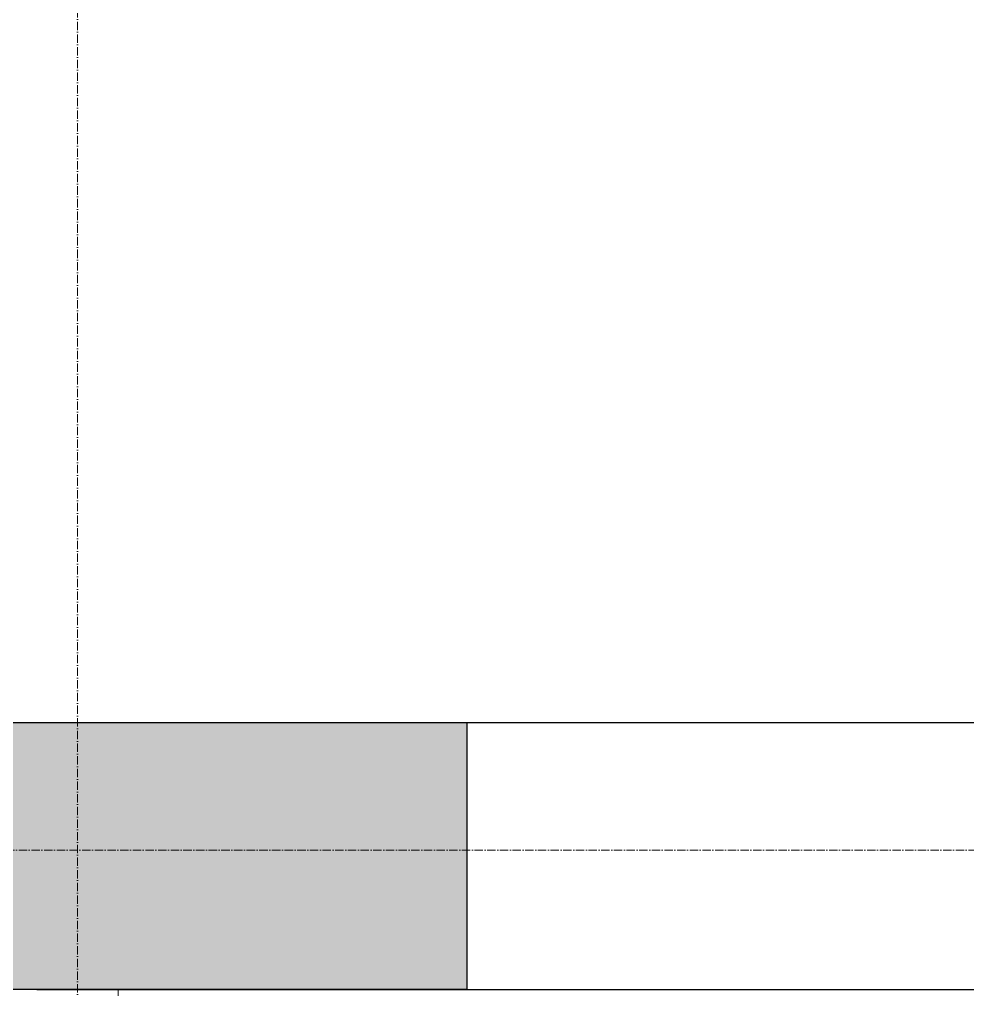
# Model space of a CAD drawing. Header units: millimetres. Extents: x -425671 to 598394, y -194194 to 343585.
# Drawn here: x 47024 to 47840, y 166192 to 167027 of the extents above; entities that cross this region are included whole.
import ezdxf

# ---------------------------------------------------------------- set-up
doc = ezdxf.new("R2010")
doc.units = ezdxf.units.MM
doc.linetypes.add('ACAD_ISO10W100', pattern=[18, 12, -3, 0, -3])
for name, color, linetype, lineweight in [('150mm Wall', 250, 'Continuous', 13), ('230mm Wall', 250, 'Continuous', 25), ('Centre line', 30, 'Continuous', 9), ('Column', 250, 'Continuous', 25)]:
    doc.layers.add(name, color=color, linetype=linetype, lineweight=lineweight)

msp = doc.modelspace()

# ---------------------------------------------------------------- hatches: boundary and pattern name
at = {"layer": 'Column', "transparency": 33554687}
h = msp.add_hatch(color=256, dxfattribs=at)
h.dxf.hatch_style = 1
h.paths.add_polyline_path([(56469.03, 148331.598), (56699.03, 148331.598), (56699.03, 148781.598), (56469.03, 148781.598)])
h.paths.add_polyline_path([(50039.03, 148331.598), (50269.03, 148331.598), (50269.03, 148781.598), (50039.03, 148781.598)])
h.paths.add_polyline_path([(45614.03, 148331.598), (45844.03, 148331.598), (45844.03, 148781.598), (45614.03, 148781.598)])
h.paths.add_polyline_path([(45614.03, 154161.619), (45844.03, 154161.619), (45844.03, 154611.619), (45614.03, 154611.619)])
h.paths.add_polyline_path([(49819.03, 154381.619), (50269.03, 154381.619), (50269.03, 154611.619), (49819.03, 154611.619)])
h.paths.add_polyline_path([(56699.03, 154761.619), (56469.03, 154761.619), (56469.03, 154311.619), (56699.03, 154311.619)])
h.paths.add_polyline_path([(58199.03, 154381.619), (58429.03, 154381.619), (58429.03, 154611.619), (58199.03, 154611.619)])
h.paths.add_polyline_path([(58199.03, 157421.619), (58429.03, 157421.619), (58429.03, 157651.619), (58199.03, 157651.619)])
h.paths.add_polyline_path([(56699.03, 157421.619), (56699.03, 157651.619), (56249.03, 157651.619), (56249.03, 157421.619)])
h.paths.add_polyline_path([(53219.03, 157421.619), (53219.03, 157651.619), (52769.03, 157651.619), (52769.03, 157421.619)])
h.paths.add_polyline_path([(50269.03, 157421.619), (50269.03, 157651.619), (49819.03, 157651.619), (49819.03, 157421.619)])
h.paths.add_polyline_path([(46959.03, 157651.619), (46959.03, 157421.619), (47409.03, 157421.619), (47409.03, 157651.619)])
h.paths.add_polyline_path([(44109.03, 160491.619), (44339.03, 160491.619), (44339.03, 160721.619), (44109.03, 160721.619)])
h.paths.add_polyline_path([(47189.03, 160491.619), (47189.03, 160721.619), (46959.03, 160721.619), (46959.03, 160491.619)])
h.paths.add_polyline_path([(52999.03, 162421.619), (52999.03, 162651.619), (52549.03, 162651.619), (52549.03, 162421.619)])
h.paths.add_polyline_path([(56249.03, 162651.619), (56249.03, 162421.619), (56699.03, 162421.619), (56699.03, 162651.619)])
h.paths.add_polyline_path([(46959.03, 162421.619), (47189.03, 162421.619), (47189.03, 162651.619), (46959.03, 162651.619)])
h.paths.add_polyline_path([(44339.03, 162421.619), (44339.03, 162651.619), (44109.03, 162651.619), (44109.03, 162421.619)])
h.paths.add_polyline_path([(44109.03, 165971.619), (44339.03, 165971.619), (44339.03, 166421.619), (44109.03, 166421.619)])
h.paths.add_polyline_path([(47409.03, 166191.619), (47409.03, 166421.619), (46959.03, 166421.619), (46959.03, 166191.619)])
h.paths.add_polyline_path([(52999.03, 166191.619), (52999.03, 166421.619), (52549.03, 166421.619), (52549.03, 166191.619)])
h.paths.add_polyline_path([(56249.03, 166191.619), (56699.03, 166191.619), (56699.03, 166421.619), (56249.03, 166421.619)])

# ---------------------------------------------------------------- linework, layer by layer
at = {"layer": '150mm Wall'}
msp.add_line((47109.03, 166191.619), (47109.03, 165321.619), dxfattribs=at)
at = {"layer": '230mm Wall'}
for p, q in [((47039.03, 166421.619), (52999.03, 166421.619)), ((47039.03, 166191.619), (52999.03, 166191.619))]:
    msp.add_line(p, q, dxfattribs=at)
at = {"layer": 'Centre line', "linetype": 'ACAD_ISO10W100', "ltscale": 0.6}
for p, q in [((47074.011, 140421.619), (47074.038, 172421.619)), ((37039.03, 166311.619), (63039.03, 166311.619))]:
    msp.add_line(p, q, dxfattribs=at)
at = {"layer": 'Column'}
msp.add_lwpolyline([(46959.03, 166421.619), (47409.03, 166421.619), (47409.03, 166191.619), (46959.03, 166191.619)], close=True, dxfattribs=at)

doc.saveas('drawing.dxf')
